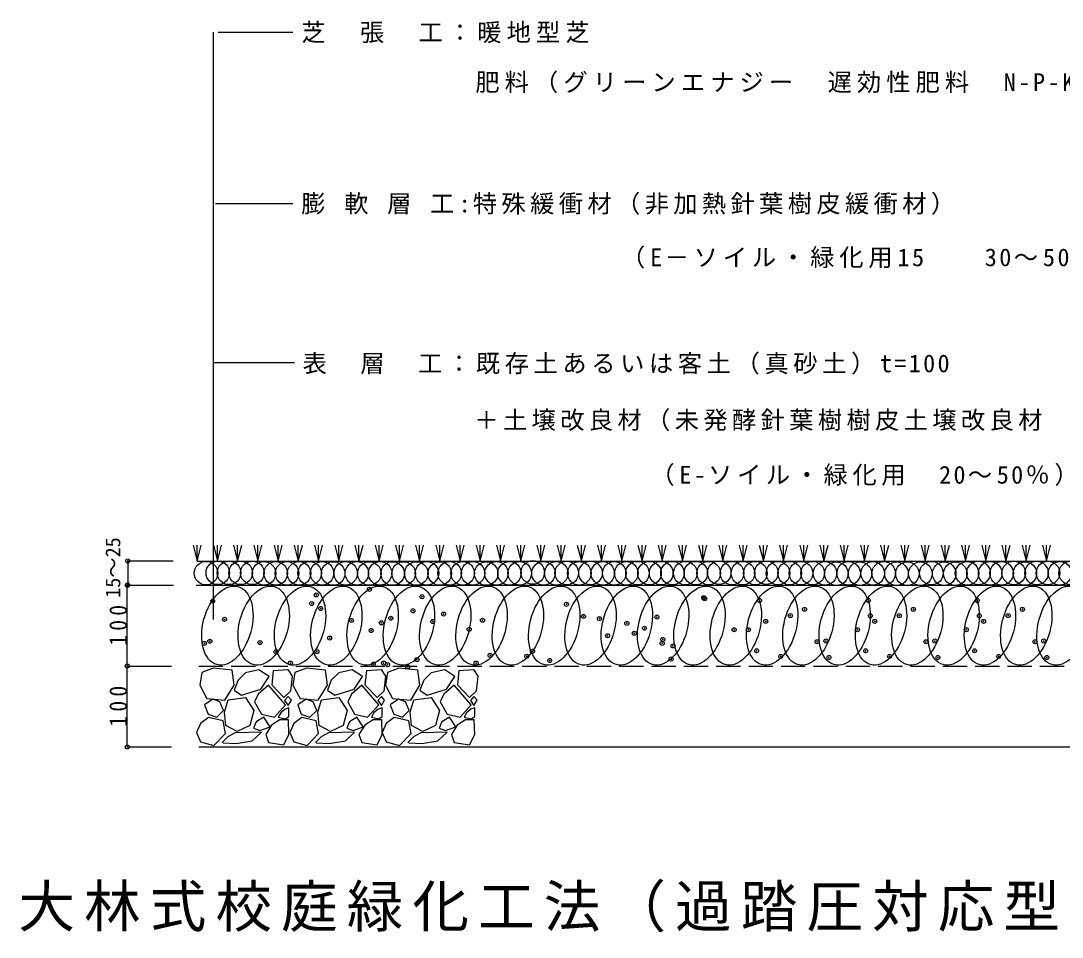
# Model space of a CAD drawing. Units: millimetres, scale not verified. Extents: x -940 to 996, y -254 to 880.
# Drawn here: x -940 to 348, y -254 to 880 of the extents above; entities that cross this region are included whole.
import ezdxf
from ezdxf.enums import TextEntityAlignment as Align

# ---------------------------------------------------------------- set-up
doc = ezdxf.new("R2010")
doc.units = ezdxf.units.MM
doc.header["$LTSCALE"] = 10
doc.header["$PDMODE"] = 32
doc.header["$PDSIZE"] = 5
doc.linetypes.add('DASHED3', pattern=[4, 3, -1])
doc.layers.add('1-0', color=7, linetype='Continuous')
doc.layers.add('1-1', color=4, linetype='Continuous')
doc.styles.add('ＭＳ ゴシック', font='')
doc.styles.get('ＭＳ ゴシック').set_extended_font_data('MS Gothic')

msp = doc.modelspace()

# ---------------------------------------------------------------- linework, layer by layer
at = {"layer": '1-0'}
for p, q in [((-695.37, 865.52), (-602.98, 865.52)), ((-602.98, 653.38), (-698.79, 653.38)), ((-807.85, 211.72), (-751.08, 211.72)), ((-719.53, -18.28), (787.28, -18.28))]:
    msp.add_line(p, q, dxfattribs=at)
at = {"layer": '1-0', "color": 3}
for p, q in [((-721.41, 211.22), (-721.41, 231.22)), ((-696.41, 211.22), (-696.41, 231.22)), ((-671.41, 211.22), (-671.41, 231.22)), ((-646.41, 211.22), (-646.41, 231.22)), ((-621.41, 211.22), (-621.41, 231.22)), ((-596.41, 211.22), (-596.41, 231.22)), ((-571.41, 211.22), (-571.41, 231.22)), ((-546.41, 211.22), (-546.41, 231.22)), ((-521.41, 211.22), (-521.41, 231.22)), ((-496.41, 211.22), (-496.41, 231.22)), ((-471.41, 211.22), (-471.41, 231.22)), ((-446.41, 211.22), (-446.41, 231.22)), ((-421.41, 211.22), (-421.41, 231.22)), ((-396.41, 211.22), (-396.41, 231.22)), ((-371.41, 211.22), (-371.41, 231.22)), ((-346.41, 211.22), (-346.41, 231.22)), ((-321.41, 211.22), (-321.41, 231.22)), ((-296.41, 211.22), (-296.41, 231.22)), ((-271.41, 211.22), (-271.41, 231.22)), ((-246.41, 211.22), (-246.41, 231.22)), ((-221.41, 211.22), (-221.41, 231.22)), ((-196.41, 211.22), (-196.41, 231.22)), ((-171.41, 211.22), (-171.41, 231.22)), ((-146.41, 211.22), (-146.41, 231.22)), ((-121.41, 211.22), (-121.41, 231.22)), ((-96.41, 211.22), (-96.41, 231.22)), ((-71.41, 211.22), (-71.41, 231.22)), ((-46.41, 211.22), (-46.41, 231.22)), ((-21.41, 211.22), (-21.41, 231.22)), ((3.59, 211.22), (3.59, 231.22)), ((28.59, 211.22), (28.59, 231.22)), ((53.59, 211.22), (53.59, 231.22)), ((78.59, 211.22), (78.59, 231.22)), ((103.59, 211.22), (103.59, 231.22)), ((128.59, 211.22), (128.59, 231.22)), ((153.59, 211.22), (153.59, 231.22)), ((178.59, 211.22), (178.59, 231.22)), ((203.59, 211.22), (203.59, 231.22)), ((228.59, 211.22), (228.59, 231.22)), ((253.59, 211.22), (253.59, 231.22)), ((278.59, 211.22), (278.59, 231.22)), ((303.59, 211.22), (303.59, 231.22)), ((328.59, 211.22), (328.59, 231.22))]:
    msp.add_line(p, q, dxfattribs=at)
at = {"layer": '1-0', "color": 4}
for p, q in [((-807.35, 211.72), (-807.35, 181.72)), ((-807.35, 211.72), (-751.6, 211.72)), ((-807.35, 181.72), (-751.6, 181.72))]:
    msp.add_line(p, q, dxfattribs=at)
at = {"layer": '1-0', "color": 3}
for points in [[(-726.41, 231.22), (-721.41, 211.22), (-716.41, 231.22)], [(-701.41, 231.22), (-696.41, 211.22), (-691.41, 231.22)], [(-676.41, 231.22), (-671.41, 211.22), (-666.41, 231.22)], [(-651.41, 231.22), (-646.41, 211.22), (-641.41, 231.22)], [(-626.41, 231.22), (-621.41, 211.22), (-616.41, 231.22)], [(-601.41, 231.22), (-596.41, 211.22), (-591.41, 231.22)], [(-576.41, 231.22), (-571.41, 211.22), (-566.41, 231.22)], [(-551.41, 231.22), (-546.41, 211.22), (-541.41, 231.22)], [(-526.41, 231.22), (-521.41, 211.22), (-516.41, 231.22)], [(-501.41, 231.22), (-496.41, 211.22), (-491.41, 231.22)], [(-476.41, 231.22), (-471.41, 211.22), (-466.41, 231.22)], [(-451.41, 231.22), (-446.41, 211.22), (-441.41, 231.22)], [(-426.41, 231.22), (-421.41, 211.22), (-416.41, 231.22)], [(-401.41, 231.22), (-396.41, 211.22), (-391.41, 231.22)], [(-376.41, 231.22), (-371.41, 211.22), (-366.41, 231.22)], [(-351.41, 231.22), (-346.41, 211.22), (-341.41, 231.22)], [(-326.41, 231.22), (-321.41, 211.22), (-316.41, 231.22)], [(-301.41, 231.22), (-296.41, 211.22), (-291.41, 231.22)], [(-276.41, 231.22), (-271.41, 211.22), (-266.41, 231.22)], [(-251.41, 231.22), (-246.41, 211.22), (-241.41, 231.22)], [(-226.41, 231.22), (-221.41, 211.22), (-216.41, 231.22)], [(-201.41, 231.22), (-196.41, 211.22), (-191.41, 231.22)], [(-176.41, 231.22), (-171.41, 211.22), (-166.41, 231.22)], [(-151.41, 231.22), (-146.41, 211.22), (-141.41, 231.22)], [(-126.41, 231.22), (-121.41, 211.22), (-116.41, 231.22)], [(-101.41, 231.22), (-96.41, 211.22), (-91.41, 231.22)], [(-76.41, 231.22), (-71.41, 211.22), (-66.41, 231.22)], [(-51.41, 231.22), (-46.41, 211.22), (-41.41, 231.22)], [(-26.41, 231.22), (-21.41, 211.22), (-16.41, 231.22)], [(-1.41, 231.22), (3.59, 211.22), (8.59, 231.22)], [(23.59, 231.22), (28.59, 211.22), (33.59, 231.22)], [(48.59, 231.22), (53.59, 211.22), (58.59, 231.22)], [(73.59, 231.22), (78.59, 211.22), (83.59, 231.22)], [(98.59, 231.22), (103.59, 211.22), (108.59, 231.22)], [(123.59, 231.22), (128.59, 211.22), (133.59, 231.22)], [(148.59, 231.22), (153.59, 211.22), (158.59, 231.22)], [(173.59, 231.22), (178.59, 211.22), (183.59, 231.22)], [(198.59, 231.22), (203.59, 211.22), (208.59, 231.22)], [(223.59, 231.22), (228.59, 211.22), (233.59, 231.22)], [(248.59, 231.22), (253.59, 211.22), (258.59, 231.22)], [(273.59, 231.22), (278.59, 211.22), (283.59, 231.22)], [(298.59, 231.22), (303.59, 211.22), (308.59, 231.22)], [(323.59, 231.22), (328.59, 211.22), (333.59, 231.22)]]:
    msp.add_lwpolyline(points, dxfattribs=at)
at = {"layer": '1-0'}
for points in [[(-701.72, 79.04), (-715.89, 73.67), (-718.33, 58.04), (-709.54, 41.43), (-687.06, 39.47), (-675.83, 58.04), (-678.27, 76.6)], [(-626.97, 76.11), (-609.39, 77.58), (-604.01, 69.27), (-605.97, 50.71), (-614.27, 42.89), (-628.93, 58.04)], [(-586.39, 79.04), (-600.56, 73.67), (-603, 58.04), (-594.21, 41.43), (-571.73, 39.47), (-560.5, 58.04), (-562.94, 76.6)], [(-511.64, 76.11), (-494.05, 77.58), (-488.68, 69.27), (-490.63, 50.71), (-498.94, 42.89), (-513.6, 58.04)], [(-472.1, 79.04), (-486.27, 73.67), (-488.71, 58.04), (-479.92, 41.43), (-457.45, 39.47), (-446.21, 58.04), (-448.65, 76.6)], [(-397.35, 76.11), (-379.77, 77.58), (-374.39, 69.27), (-376.35, 50.71), (-384.65, 42.89), (-399.31, 58.04)], [(-645.05, 77.09), (-661.66, 73.18), (-670.94, 64.39), (-675.83, 51.68), (-666.55, 45.82), (-642.61, 53.15), (-632.35, 68.78)], [(-529.72, 77.09), (-546.33, 73.18), (-555.61, 64.39), (-560.5, 51.68), (-551.21, 45.82), (-527.28, 53.15), (-517.02, 68.78)], [(-415.43, 77.09), (-432.04, 73.18), (-441.32, 64.39), (-446.21, 51.68), (-436.93, 45.82), (-412.99, 53.15), (-402.73, 68.78)], [(-633.32, 58.04), (-646.03, 46.8), (-650.42, 37.52), (-642.12, 22.37), (-626, 18.46), (-612.32, 33.61)], [(-517.99, 58.04), (-530.7, 46.8), (-535.09, 37.52), (-526.79, 22.37), (-510.67, 18.46), (-496.99, 33.61)], [(-403.71, 58.04), (-416.41, 46.8), (-420.8, 37.52), (-412.5, 22.37), (-396.38, 18.46), (-382.7, 33.61)], [(-702.21, 40.94), (-712.47, 33.61), (-708.07, 22.37), (-697.32, 18.46), (-689.02, 26.77), (-693.42, 37.52)], [(-683.16, 39.96), (-661.66, 42.89), (-651.4, 26.77), (-656.29, 8.2), (-671.92, 0.88), (-686.09, 8.2), (-687.55, 24.81)], [(-608.9, 43.87), (-613.29, 38.98), (-608.9, 33.12), (-604.99, 39.47)], [(-586.88, 40.94), (-597.14, 33.61), (-592.74, 22.37), (-581.99, 18.46), (-573.69, 26.77), (-578.08, 37.52)], [(-567.83, 39.96), (-546.33, 42.89), (-536.07, 26.77), (-540.96, 8.2), (-556.59, 0.88), (-570.76, 8.2), (-572.22, 24.81)], [(-493.57, 43.87), (-497.96, 38.98), (-493.57, 33.12), (-489.66, 39.47)], [(-472.59, 40.94), (-482.85, 33.61), (-478.45, 22.37), (-467.7, 18.46), (-459.4, 26.77), (-463.8, 37.52)], [(-453.54, 39.96), (-432.04, 42.89), (-421.78, 26.77), (-426.67, 8.2), (-442.3, 0.88), (-456.47, 8.2), (-457.93, 24.81)], [(-379.28, 43.87), (-383.67, 38.98), (-379.28, 33.12), (-375.37, 39.47)], [(-612.81, 28.23), (-618.18, 23.84), (-621.11, 18.46), (-612.32, 16.51), (-607.92, 19.44), (-607.92, 30.19)], [(-497.47, 28.23), (-502.85, 23.84), (-505.78, 18.46), (-496.99, 16.51), (-492.59, 19.44), (-492.59, 30.19)], [(-383.19, 28.23), (-388.56, 23.84), (-391.49, 18.46), (-382.7, 16.51), (-378.3, 19.44), (-378.3, 30.19)], [(-707.58, 17.97), (-717.35, 10.65), (-722.24, -0.59), (-717.35, -11.83), (-700.74, -16.71), (-686.58, -1.57), (-689.51, 14.07)], [(-639.19, 18.46), (-648.47, 12.6), (-651.89, 4.78), (-644.07, 1.85), (-631.37, 6.74)], [(-619.16, 15.04), (-629.42, 8.69), (-636.74, -3.03), (-633.32, -12.8), (-614.27, -15.74), (-607.92, -3.03), (-608.41, 15.04)], [(-592.25, 17.97), (-602.02, 10.65), (-606.91, -0.59), (-602.02, -11.83), (-585.41, -16.71), (-571.25, -1.57), (-574.18, 14.07)], [(-523.86, 18.46), (-533.14, 12.6), (-536.56, 4.78), (-528.74, 1.85), (-516.04, 6.74)], [(-503.83, 15.04), (-514.08, 8.69), (-521.41, -3.03), (-517.99, -12.8), (-498.94, -15.74), (-492.59, -3.03), (-493.08, 15.04)], [(-477.96, 17.97), (-487.74, 10.65), (-492.62, -0.59), (-487.74, -11.83), (-471.12, -16.71), (-456.96, -1.57), (-459.89, 14.07)], [(-409.57, 18.46), (-418.85, 12.6), (-422.27, 4.78), (-414.45, 1.85), (-401.75, 6.74)], [(-389.54, 15.04), (-399.8, 8.69), (-407.12, -3.03), (-403.71, -12.8), (-384.65, -15.74), (-378.3, -3.03), (-378.79, 15.04)]]:
    msp.add_lwpolyline(points, close=True, dxfattribs=at)
for points in [[(-674.36, -1.08), (-683.65, -5.96), (-690.48, -12.8)], [(-689.51, -13.29), (-673.39, -14.27), (-653.36, -10.85), (-642.12, -0.1), (-674.36, -1.08)], [(-559.03, -1.08), (-568.31, -5.96), (-575.15, -12.8)], [(-574.18, -13.29), (-558.05, -14.27), (-538.02, -10.85), (-526.79, -0.1), (-559.03, -1.08)], [(-444.74, -1.08), (-454.03, -5.96), (-460.87, -12.8)], [(-459.89, -13.29), (-443.77, -14.27), (-423.74, -10.85), (-412.5, -0.1), (-444.74, -1.08)]]:
    msp.add_lwpolyline(points, dxfattribs=at)
for centre in [(-710.55, 196.57), (-695.98, 196.91), (-682.01, 196.91), (-667.75, 196.91), (-653.18, 196.91), (-638.91, 196.3), (-624.34, 196.3), (-610.38, 196.3), (-595.51, 196.3), (-582.38, 196.43), (-567.02, 196.43), (-553.33, 196.15), (-537.97, 196.43), (-524, 196.43), (-508.64, 196.15), (-495.23, 196.43), (-479.87, 196.15), (-466.18, 196.15), (-450.54, 196.15), (-437.41, 196.43), (-421.49, 196.15), (-409.25, 196.42), (-393.16, 196.42), (-380.48, 196.42), (-364.09, 196.11), (-351.41, 196.42), (-335.32, 196.42), (-322.64, 196.42), (-306.56, 197.35), (-293.26, 196.42), (-277.48, 196.42), (-264.49, 196.73), (-249.03, 196.42), (-235.11, 196.73), (-219.95, 196.42), (-205.72, 196.42), (-190.88, 196.42), (-177.06, 196.58), (-162.17, 196.58), (-147.73, 196.58), (-133.75, 196.58), (-117.95, 196.58), (-104.87, 196.58), (-89.08, 196.58), (-75.99, 197.03), (-60.2, 196.58), (-46.66, 196.58), (-31.32, 196.58), (-17.79, 197.03), (-3.35, 196.58), (11.09, 196.58), (25.08, 196.58), (39.52, 196.58), (54.85, 196.26), (68.89, 195.91), (83.97, 196.26), (98.01, 195.91), (113.79, 196.26), (127.48, 196.26), (143.26, 195.91), (156.6, 195.91), (172.73, 195.91), (186.42, 196.61), (202.21, 195.91), (215.89, 195.91), (230.55, 196.42), (244.64, 196.75), (259.06, 196.42), (273.15, 196.42), (288.22, 196.75), (301.98, 196.09), (316.4, 196.75), (330.49, 196.75), (345.23, 196.42), (358.67, 196.75)]:
    msp.add_circle(centre, 14.56, dxfattribs=at)
at = {"layer": '1-0', "color": 4}
for p in [(-807.35, 211.72), (-807.35, 181.72)]:
    msp.add_point(p, dxfattribs=at)
at = {"layer": '1-1', "color": 7}
for p, q in [((-701.12, 139.44), (-701.12, 865.52)), ((-701.12, 457.09), (-601.12, 457.09)), ((-807.85, 81.72), (-807.85, 181.72)), ((-807.85, 181.72), (-750.71, 181.72)), ((-722.57, 181.72), (793.86, 181.72)), ((-807.85, 81.72), (-753.13, 81.72)), ((-807.85, -18.28), (-807.85, 81.72)), ((-807.85, 81.72), (-753.13, 81.72)), ((-807.85, -18.28), (-753.13, -18.28))]:
    msp.add_line(p, q, dxfattribs=at)
at = {"layer": '1-1', "color": 3}
msp.add_line((-721.41, 211.22), (785.4, 211.22), dxfattribs=at)
at = {"layer": '1-1', "color": 2, "linetype": 'DASHED3'}
msp.add_line((-719.53, 81.72), (787.28, 81.72), dxfattribs=at)
at = {"layer": '1-1'}
for centre in [(-684.11, 131.72), (-639.21, 131.72), (-594.31, 131.72), (-549.41, 131.72), (-504.51, 131.72), (-459.61, 131.72), (-414.71, 131.72), (-369.81, 131.72), (-324.91, 131.72), (-280.01, 131.72), (-235.1, 131.72), (-190.2, 131.72), (-145.3, 131.72), (-100.4, 131.72), (-55.5, 131.72), (-10.6, 131.72), (34.3, 131.72), (79.2, 131.72), (124.1, 131.72), (169, 131.72), (213.9, 131.72), (258.8, 131.72), (303.7, 131.72), (348.6, 131.72)]:
    msp.add_ellipse(centre, major_axis=(12.94, 48.3), ratio=0.6, dxfattribs=at)
at = {"layer": '1-1', "color": 7}
for p in [(-807.85, 181.72), (-807.85, 81.72), (-807.85, 81.72), (-807.85, -18.28)]:
    msp.add_point(p, dxfattribs=at)
at = {"layer": '1-1'}
for p in [(-574.25, 169.65), (-508.51, 176.58), (-443.58, 167.33), (-95.12, 166.18), (-93.87, 165.02), (-702.18, 161.98), (-579.88, 159), (-568.64, 152.86), (-264.93, 158.03), (-26.16, 162.74), (108.54, 162.74), (243.25, 162.74), (-687.62, 139.44), (-481.98, 140.87), (-454.58, 149.95), (-416.8, 145.95), (-243.76, 143.02), (-224.14, 140.32), (-153, 142.19), (11.92, 144.11), (29.46, 151.78), (110.87, 143.76), (146.63, 144.11), (164.17, 151.78), (245.57, 143.76), (281.33, 144.11), (298.87, 151.78), (-530.7, 138.09), (-493.78, 135.17), (-430.11, 136.82), (-385.15, 126.96), (-368.66, 138.27), (-190.22, 134.53), (-168.43, 128.5), (-57.51, 126.55), (-39.9, 126.66), (-18.42, 136.91), (94.8, 126.66), (116.28, 136.91), (229.5, 126.66), (250.98, 136.91), (-557.56, 116.35), (-506.34, 125.65), (-214.01, 119.16), (-181.02, 122.21), (-145.7, 114.56), (-712.53, 109.69), (-705.84, 112.43), (-643.71, 110.76), (-146.52, 109.8), (-133.11, 106.57), (-29.67, 100.57), (44.98, 111.72), (55.92, 112.65), (105.03, 100.57), (179.69, 111.72), (190.63, 112.65), (239.73, 100.57), (314.39, 111.72), (325.33, 112.65), (-624.06, 99.29), (-573.36, 99.54), (-449.73, 89.57), (-359.33, 95.04), (-313.96, 93.83), (-306.87, 100.03), (-285.48, 88.57), (-135.48, 90.41), (0.07, 93.56), (59.73, 92.24), (134.77, 93.56), (194.43, 92.24), (269.47, 93.56), (329.14, 92.24), (-606.27, 85.37), (-503.48, 84.02), (-490.94, 85.37), (-486.01, 83.36), (-461.06, 80.59), (-376.65, 85.37)]:
    msp.add_point(p, dxfattribs=at)

# ---------------------------------------------------------------- texts
at = {"layer": '1-0', "color": 4, "style": 'ＭＳ ゴシック'}
msp.add_text('15～25', height=18.33, rotation=90, dxfattribs=at).set_placement((-811.03, 166.06), align=Align.BOTTOM_LEFT)
at = {"layer": '1-0', "char_height": 21.99, "attachment_point": 7, "style": 'ＭＳ ゴシック'}
for s, insert in [('\\T1.18;膨\\~軟\\~層\\~工:特殊緩衝材（非加熱針葉樹皮緩衝材）', (-592.72, 639.69)), ('\\T1.2;\u3000\u3000\u3000\u3000\u3000\u3000（E－ソイル・緑化用15\u3000\u300030～50㍑／m2）', (-413.39, 573.23))]:
    msp.add_mtext(s, dxfattribs=dict(at, insert=insert))
at = {"layer": '1-0', "color": 2, "insert": (-942.52, -253.54), "char_height": 51.32, "attachment_point": 7, "style": 'ＭＳ ゴシック'}
msp.add_mtext('\\T1.16;大林式校庭緑化工法（過踏圧対応型）断面図\u3000S=1/10', dxfattribs=at)
at = {"layer": '1-1', "color": 7, "char_height": 21.99, "attachment_point": 7, "style": 'ＭＳ ゴシック'}
for s, insert in [('\\T1.21;芝\\~\\~張\\~\\~工：暖地型芝', (-592.72, 851.83)), ('\\T1.21;\u3000\u3000\u3000\u3000\u3000\u3000肥料（グリーンエナジー\u3000遅効性肥料\u3000N-P-K\u300020－5－10\u3000）\u3000200g/m2', (-595.28, 785.43)), ('\\T1.19;表\u3000層\u3000工：既存土あるいは客土（真砂土）t=100', (-591.12, 442.09)), ('\\T1.18;\u3000\u3000\u3000\u3000\u3000\u3000＋土壌改良材（未発酵針葉樹樹皮土壌改良材\u3000混合）\u3000厚50～100', (-591.12, 372.09)), ('\\T1.19;\u3000\u3000\u3000\u3000\u3000\u3000\u3000\u3000\u3000\u3000\u3000\u3000（E-ソイル・緑化用\u300020～50％）', (-589.3, 304.37))]:
    msp.add_mtext(s, dxfattribs=dict(at, insert=insert))
at = {"layer": '1-1', "color": 7, "char_height": 21.99, "attachment_point": 7, "rotation": 90, "style": 'ＭＳ ゴシック'}
for insert in [(-807.85, 106.72), (-807.85, 6.72)]:
    msp.add_mtext('\\T1.38;\\W0.9;100', dxfattribs=dict(at, insert=insert))

doc.saveas('drawing.dxf')
